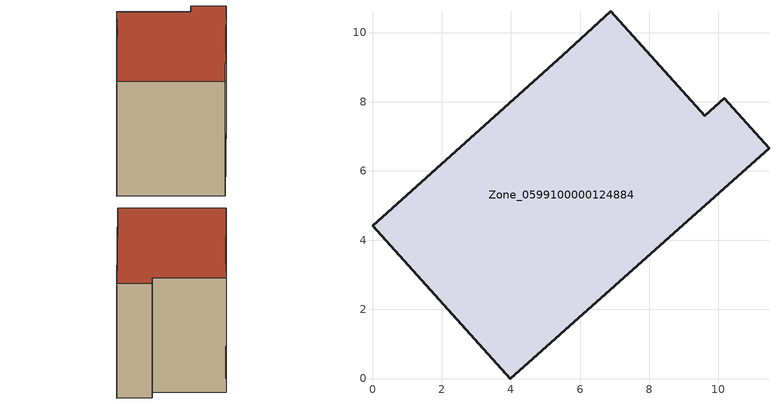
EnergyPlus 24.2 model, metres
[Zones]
Zone_0599100000124884
 floor ground (C_G): 5.5,9.35 6.88,10.61 9.6,7.6 10.16,8.1 11.46,6.66 3.98,0 0,4.41 z0
 wall outside (C_F): 3.98,0 11.46,6.66 10.16,8.1 9.6,7.6 6.88,10.61 5.5,9.35 0,4.41 3.98,0 z0:6.88
 roof outside (C_R): 6.88,10.61 5.5,9.35 0,4.41 3.98,0 11.46,6.66 10.16,8.1 9.6,7.6 z6.88
[BUILDING]
Pand.0599100000124884: North Axis=0; Terrain=City; Loads Convergence Tolerance Value=0.04; Temperature Convergence Tolerance Value=0.4; Solar Distribution=FullExterior; Maximum Number of Warmup Days=25; Minimum Number of Warmup Days=1
[Site:Location]
Rotterdam.The.Hague.AP_ZH_NLD Design_Conditions: Latitude=51.96; Longitude=4.45; Time Zone=1; Elevation=-4.5
[SITE:GROUNDTEMPERATURE:BUILDINGSURFACE]
18, 18, 18, 18, 18, 18, 18, 18, 18, 18, 18, 18
[MATERIAL] Thermal Absorptance=0.9; Solar Absorptance=0.7; Visible Absorptance=0.7
Name | Roughness | Thickness | Conductivity | Density | Specific Heat
G.TI.1946 | MediumSmooth | 0.15 | 1 | 540 | 1210
F.TI.1946 | Rough | 0.3 | 0.857143 | 1920 | 840
R.TI.1946 | MediumRough | 0.2 | 0.1 | 1500 | 1000
[CONSTRUCTION]
C_G: G.TI.1946
C_F: F.TI.1946
C_R: R.TI.1946
[ZONE]
Zone_0599100000124884: Type=1; Multiplier=1; Ceiling Height=Autocalculate; Volume=Autocalculate; Floor Area=autocalculate; Part of Total Floor Area=Yes
[ZONEINFILTRATION:DESIGNFLOWRATE]
Infil_Zone_0599100000124884: Zone or ZoneList or Space or SpaceList=Zone_0599100000124884; Schedule=AlwaysOn; Design Flow Rate Calculation Method=Flow/Area; Flow Rate per Floor Area=0.003; Constant Term Coefficient=1; Temperature Term Coefficient=0; Velocity Term Coefficient=0; Velocity Squared Term Coefficient=0
[HVACTEMPLATE:ZONE:IDEALLOADSAIRSYSTEM]
Zone_0599100000124884: Maximum Heating Supply Air Temperature=50; Minimum Cooling Supply Air Temperature=13; Maximum Heating Supply Air Humidity Ratio=0.0156; Minimum Cooling Supply Air Humidity Ratio=0.0077; Heating Limit=NoLimit; Cooling Limit=NoLimit; Dehumidification Control Type=ConstantSensibleHeatRatio; Cooling Sensible Heat Ratio=0.7; Dehumidification Setpoint=60; Humidification Control Type=None; Humidification Setpoint=30; Outdoor Air Method=None; Outdoor Air Flow Rate per Person=0.00944; Outdoor Air Flow Rate per Zone Floor Area=0; Outdoor Air Flow Rate per Zone=0; Demand Controlled Ventilation Type=None; Outdoor Air Economizer Type=NoEconomizer; Heat Recovery Type=None; Sensible Heat Recovery Effectiveness=0.7; Latent Heat Recovery Effectiveness=0.65
[ZONECONTROL:THERMOSTAT]
ThermostatControl_Zone_0599100000124884: Zone or ZoneList=Zone_0599100000124884; Control Type Schedule=DualSetpointControlType; Control 1=Thermostat_Zone_0599100000124884; Temperature Difference Between Cutout And Setpoint=0
[THERMOSTATSETPOINT:DUALSETPOINT]
Thermostat_Zone_0599100000124884: Heating Setpoint Temperature Schedule=HeatingSetpoint_Zone_0599100000124884; Cooling Setpoint Temperature Schedule=CoolingSetpoint_Zone_0599100000124884
[SCHEDULE:COMPACT]
HeatingSetpoint_Zone_0599100000124884: Through: 12/31, For: AllDays, Until: 24:00, 21
CoolingSetpoint_Zone_0599100000124884: Through: 12/31, For: AllDays, Until: 24:00, 24
DualSetpointControlType: Through: 12/31, For: AllDays, Until: 24:00, 4
AlwaysOn: Through: 12/31, For: AllDays, Until: 24:00, 1
